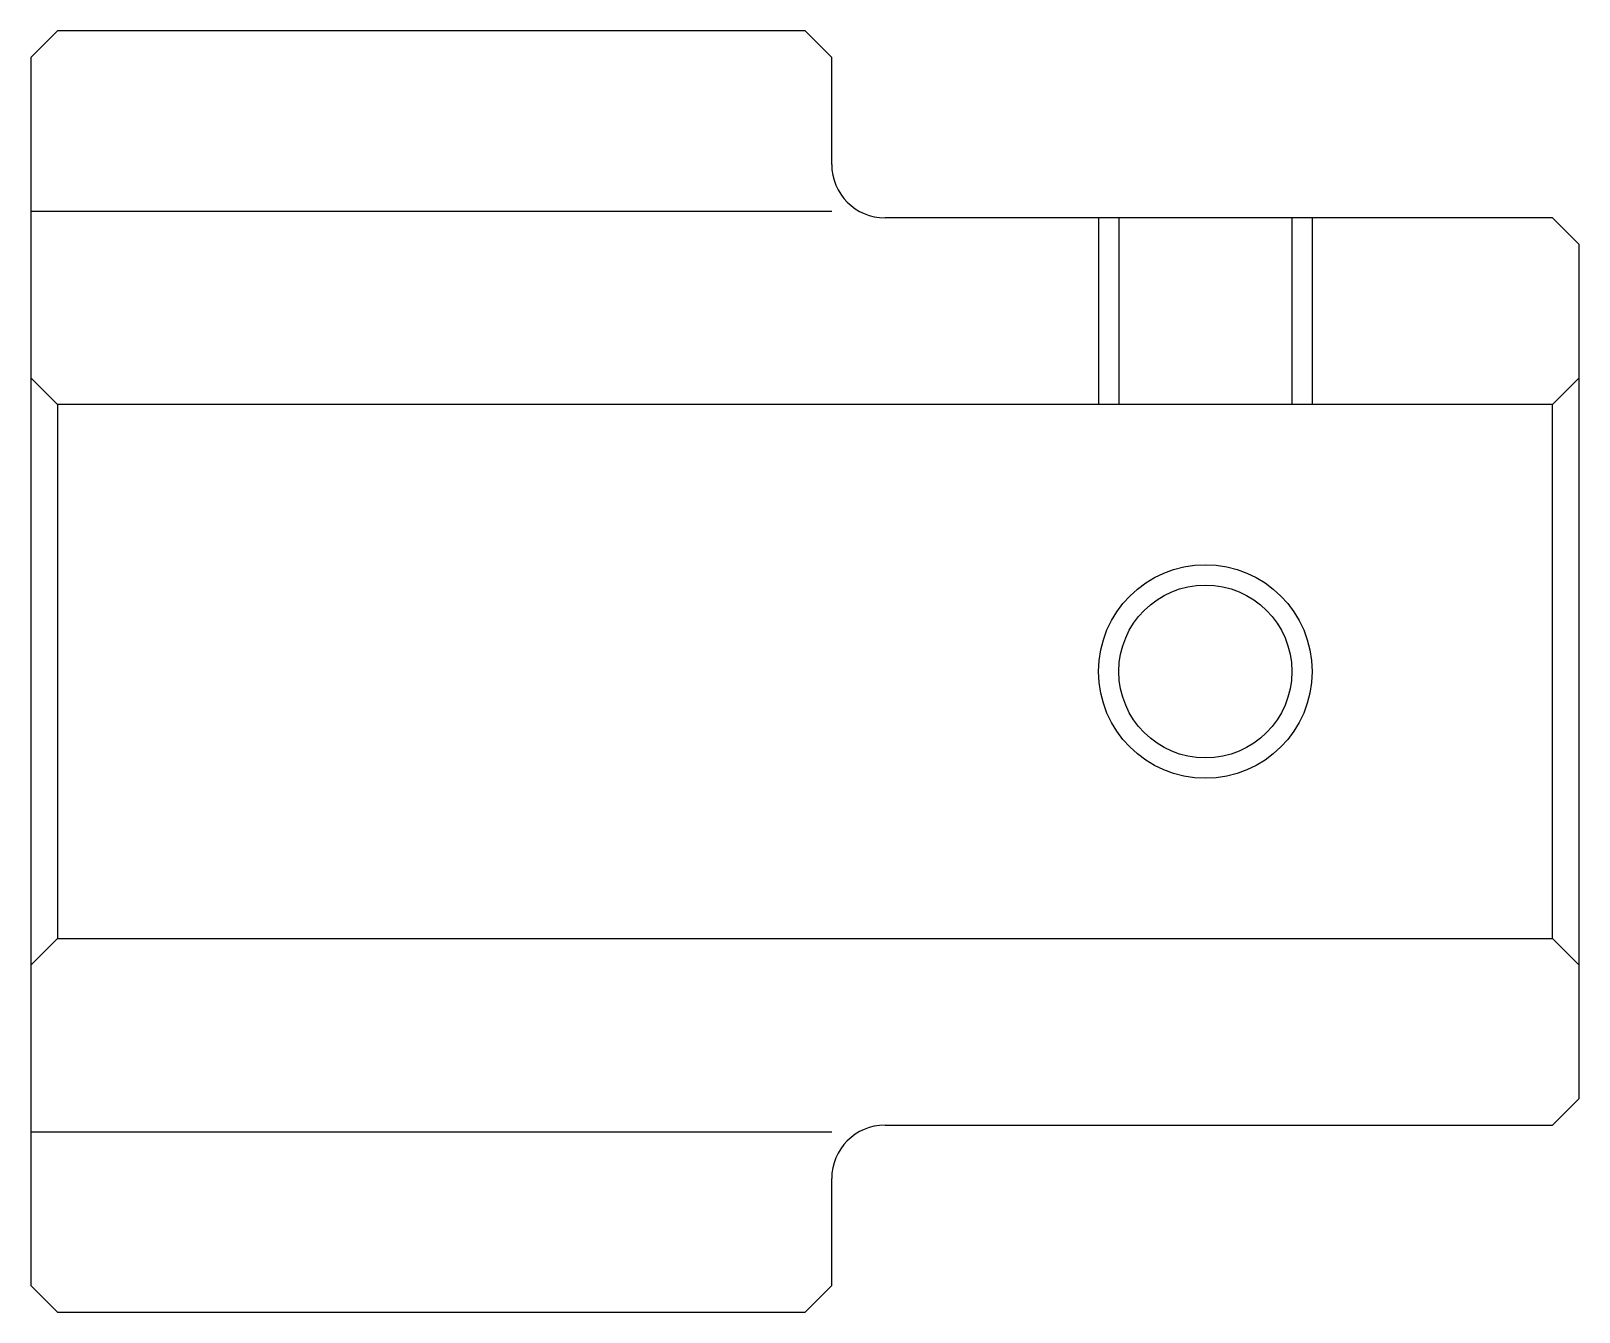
# Model space of a CAD drawing. Header units: metres. Extents: x 81 to 205, y 70 to 94.
# Drawn here: x 81 to 110, y 69.5 to 93.5 of the extents above.
import ezdxf

# ---------------------------------------------------------------- set-up
doc = ezdxf.new("R2010")
doc.units = ezdxf.units.M

msp = doc.modelspace()

# ---------------------------------------------------------------- linework, layer by layer
at = {"color": 4}
for p, q in [((81, 90.125), (96, 90.125)), ((109.5, 86.5), (110, 87)), ((81.5, 86.5), (81.5, 76.5)), ((109.5, 76.5), (110, 76)), ((81, 72.875), (96, 72.875))]:
    msp.add_line(p, q, dxfattribs=at)
for points in [[(96, 91), (96, 93), (95.5, 93.5), (81.5, 93.5), (81, 93), (81, 76)], [(97, 73), (109.5, 73), (110, 73.5), (110, 89.5), (109.5, 90), (97, 90)], [(101, 90), (101, 86.5)], [(101.379997, 90), (101.379997, 86.5)], [(104.620003, 90), (104.620003, 86.5)], [(105, 90), (105, 86.5)], [(81, 76), (81.5, 76.5), (109.5, 76.5), (109.5, 86.5), (81.5, 86.5), (81, 87)], [(81, 76), (81, 70), (81.5, 69.5), (95.5, 69.5), (96, 70), (96, 72)]]:
    msp.add_lwpolyline(points, dxfattribs=at)
at = {"color": 7}
msp.add_circle((103, 81.5), 2, dxfattribs=at)
at = {"color": 4}
msp.add_circle((103, 81.5), 1.62, dxfattribs=at)
for centre, start, end in [((97, 91), 180, 270), ((97, 72), 90, 180)]:
    msp.add_arc(centre, 1, start, end, dxfattribs=at)

doc.saveas('drawing.dxf')
